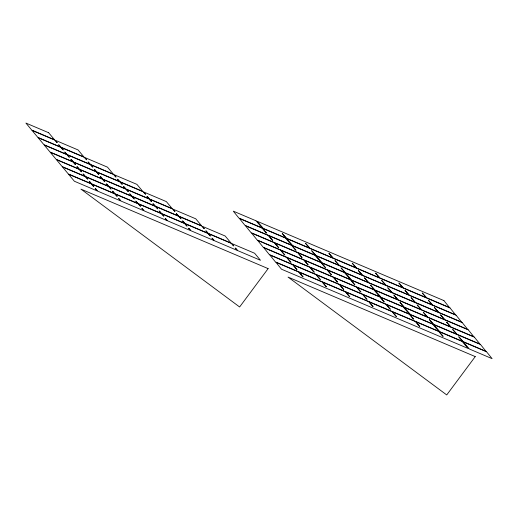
<?xml version="1.0" encoding="UTF-8"?>
<svg xmlns="http://www.w3.org/2000/svg" width="518" height="518" viewBox="0 0 518 518"><rect width="100%" height="100%" fill="white"/><g stroke="black" fill="none" stroke-linecap="round" stroke-linejoin="round"><path stroke-width="0.78" d="M268.136 268.622L239.62 306.973L80.944 189.122L268.136 268.622M475.252 356.591L446.73 394.936L288.053 277.085L475.252 356.591M48.653 132.731L25.9 123.064L31.753 130.089L54.507 139.756L48.653 132.731M256.06 220.817L233.307 211.156L238.869 218.059L262.205 227.965L256.06 220.817M443.913 300.602L257.226 221.309L263.371 228.464L286.124 238.125L282.219 233.443L286.707 238.371L309.46 248.038L305.555 243.35L310.042 248.284L332.796 257.951L328.891 253.263L333.378 258.197L356.131 267.858L352.227 263.176L356.714 268.11L379.467 277.771L375.563 273.083L380.05 278.017L402.803 287.684L398.899 282.996L403.386 287.93L426.139 297.591L422.235 292.91L426.722 297.844L449.475 307.504L443.913 300.602M54.74 140.035L31.986 130.374L37.846 137.399L60.6 147.06L58.644 144.723L61.182 147.313L83.935 156.973L78.076 149.948L55.322 140.281L57.278 142.625L56.695 142.379L54.74 140.035M262.147 228.121L239.394 218.46L244.956 225.362L291.628 245.182L285.483 238.034L262.73 228.373L266.634 233.055L266.051 232.809L262.147 228.121M450 307.912L286.648 238.533L292.793 245.681L315.546 255.342L311.648 250.66L316.129 255.594L338.882 265.255L334.984 260.573L339.465 265.501L362.218 275.168L358.32 270.48L362.807 275.414L385.554 285.075L381.656 280.393L386.143 285.327L408.89 294.988L404.992 290.307L409.479 295.234L432.226 304.901L428.328 300.213L432.815 305.147L455.562 314.814L450 307.912M60.833 147.345L38.079 137.678L43.933 144.703L66.686 154.37L64.737 152.027L67.269 154.617L90.022 164.284L88.073 161.94L90.605 164.53L113.358 174.19L107.504 167.165L84.751 157.504L86.7 159.842L84.169 157.252L61.415 147.591L63.364 149.935L62.782 149.683L60.833 147.345M268.233 235.431L245.48 225.77L251.049 232.673L321.056 262.406L314.905 255.251L292.152 245.59L296.056 250.272L295.474 250.026L291.569 245.344L268.816 235.677L272.721 240.365L272.138 240.112L268.233 235.431M456.093 315.216L316.077 255.75L322.222 262.898L344.975 272.565L341.071 267.877L345.558 272.811L368.311 282.472L364.407 277.79L368.894 282.724L391.647 292.385L387.742 287.704L392.23 292.631L414.983 302.298L411.078 297.61L415.565 302.544L438.319 312.205L434.414 307.524L438.901 312.458L461.655 322.118L456.093 315.216M66.919 154.649L44.166 144.988L50.026 152.014L72.773 161.674L70.824 159.337L71.406 159.583L73.362 161.927L96.108 171.587L94.159 169.244L94.742 169.496L96.698 171.834L119.444 181.501L117.495 179.157L120.034 181.747L142.78 191.407L136.927 184.382L114.174 174.721L116.129 177.065L115.546 176.813L113.591 174.475L90.838 164.808L92.793 167.152L90.255 164.562L67.502 154.895L69.457 157.239L68.875 156.993L66.919 154.649M274.326 242.741L251.573 233.074L257.135 239.976L350.479 279.623L344.334 272.474L321.581 262.807L325.485 267.495L324.903 267.243L320.998 262.561L298.245 252.901L302.149 257.582L301.567 257.336L297.662 252.648L274.909 242.987L278.813 247.669L278.231 247.423L274.326 242.741M462.179 322.526L345.5 272.967L351.644 280.115L374.397 289.782L370.493 285.094L374.98 290.028L397.733 299.695L393.829 295.007L398.316 299.941L421.069 309.602L417.165 304.921L421.652 309.855L444.405 319.515L440.501 314.834L444.988 319.761L467.741 329.429L462.179 322.526M73.012 161.959L50.259 152.292L56.112 159.324L78.865 168.985L76.91 166.641L77.499 166.887L79.448 169.231L102.201 178.898L100.246 176.554L100.835 176.8L102.784 179.144L125.537 188.805L123.582 186.467L126.12 189.057L148.873 198.718L146.918 196.374L147.507 196.626L149.456 198.964L172.209 208.631L166.356 201.606L143.603 191.938L145.552 194.282L143.02 191.692L120.267 182.025L122.216 184.369L119.684 181.779L96.931 172.118L98.88 174.456L98.297 174.21L96.348 171.866L73.595 162.205L75.544 164.549L74.961 164.303L73.012 161.959M280.413 250.045L257.66 240.384L263.222 247.287L379.908 296.84L373.756 289.691L351.003 280.024L354.908 284.712L354.325 284.466L350.421 279.778L327.667 270.118L331.572 274.799L330.989 274.553L327.085 269.872L304.331 260.204L308.236 264.892L307.653 264.64L303.749 259.958L280.996 250.291L284.9 254.979L284.317 254.733L280.413 250.045M468.272 329.83L374.922 290.184L381.073 297.338L403.826 306.999L399.922 302.318L404.409 307.245L427.162 316.912L423.258 312.224L427.745 317.158L450.498 326.826L446.594 322.138L451.081 327.072L473.834 336.732L468.272 329.83M79.099 169.263L56.345 159.602L62.199 166.628L84.952 176.288L83.003 173.951L83.586 174.197L85.535 176.541L108.288 186.202L106.339 183.858L106.922 184.11L108.871 186.448L131.624 196.115L129.675 193.771L132.207 196.361L154.96 206.028L153.011 203.684L155.542 206.274L178.296 215.935L176.347 213.597L178.878 216.187L201.631 225.848L195.778 218.823L173.025 209.155L174.98 211.499L172.442 208.909L149.689 199.249L151.644 201.586L151.055 201.34L149.106 198.996L126.353 189.335L128.309 191.679L125.77 189.089L103.017 179.422L104.973 181.766L104.383 181.52L102.434 179.176L79.681 169.516L81.637 171.853L81.048 171.607L79.099 169.263M286.506 257.355L263.753 247.688L269.315 254.591L409.33 314.057L403.185 306.909L380.432 297.248L384.337 301.929L383.754 301.683L379.849 296.995L357.096 287.335L361.001 292.016L360.411 291.77L356.514 287.089L333.76 277.421L337.665 282.109L337.076 281.863L333.178 277.175L310.424 267.515L314.329 272.196L313.74 271.95L309.842 267.262L287.089 257.601L290.993 262.283L290.404 262.037L286.506 257.355M474.358 337.14L404.351 307.407L410.496 314.555L433.249 324.216L429.344 319.535L433.831 324.469L456.585 334.129L452.68 329.448L457.167 334.375L479.921 344.043L474.358 337.14M85.185 176.573L62.438 166.906L68.292 173.938L91.045 183.599L89.09 181.255L89.672 181.507L91.628 183.845L114.381 193.512L112.425 191.168L113.008 191.414L114.964 193.758L137.717 203.419L135.761 201.081L138.3 203.671L161.053 213.332L159.097 210.988L159.68 211.24L161.635 213.578L184.389 223.245L182.433 220.901L183.016 221.147L184.971 223.491L207.724 233.158L205.769 230.814L206.352 231.06L208.307 233.404L231.06 243.065L225.207 236.04L202.454 226.379L204.403 228.716L203.82 228.47L201.871 226.126L179.118 216.466L181.067 218.81L178.535 216.22L155.782 206.552L157.731 208.896L155.193 206.306L132.446 196.646L134.395 198.983L133.812 198.737L131.857 196.393L109.11 186.733L111.059 189.076L108.521 186.486L85.774 176.819L87.723 179.163L85.185 176.573M292.592 264.659L269.839 254.998L275.401 261.901L438.752 331.28L432.608 324.126L409.855 314.465L413.759 319.146L413.176 318.9L409.272 314.219L386.519 304.552L390.423 309.24L389.84 308.987L385.936 304.306L363.183 294.645L367.087 299.326L366.504 299.08L362.6 294.392L339.847 284.732L343.751 289.413L343.169 289.167L339.264 284.486L316.511 274.818L320.415 279.506L319.833 279.254L315.928 274.572L293.175 264.912L297.079 269.593L296.497 269.347L292.592 264.659M480.445 344.444L433.773 324.624L439.924 331.773L462.678 341.44L458.773 336.752L463.26 341.686L486.013 351.346L480.445 344.444M91.278 183.877L68.525 174.216L74.378 181.242L97.131 190.909L95.182 188.565L95.765 188.811L97.714 191.155L120.467 200.816L118.518 198.478L119.101 198.724L121.05 201.068L143.803 210.729L141.854 208.385L144.386 210.975L167.139 220.642L165.19 218.298L167.722 220.888L190.475 230.549L188.526 228.211L189.109 228.457L191.058 230.801L213.811 240.462L211.862 238.118L212.445 238.371L214.394 240.708L237.147 250.375L235.198 248.031L235.781 248.277L237.73 250.621L260.483 260.282L254.629 253.257L231.876 243.596L233.825 245.94L233.242 245.687L231.293 243.35L208.54 233.683L210.489 236.027L209.907 235.781L207.958 233.437L185.204 223.77L187.153 226.113L186.571 225.867L184.622 223.523L161.869 213.863L163.817 216.207L161.286 213.617L138.533 203.95L140.482 206.293L137.95 203.703L115.197 194.036L117.146 196.38L114.614 193.79L91.861 184.13L93.81 186.467L93.227 186.221L91.278 183.877M298.679 271.969L275.932 262.302L281.494 269.205L468.181 348.497L462.037 341.349L439.283 331.682L443.181 336.37L442.599 336.117L438.701 331.436L415.948 321.775L419.845 326.457L419.263 326.21L415.365 321.523L392.612 311.862L396.51 316.543L395.927 316.297L392.029 311.616L369.276 301.949L373.174 306.637L372.591 306.384L368.686 301.703L345.94 292.035L349.838 296.723L349.255 296.477L345.351 291.789L322.604 282.129L326.502 286.81L325.919 286.564L322.015 281.883L299.268 272.215L303.166 276.903L302.583 276.651L298.679 271.969M486.538 351.754L463.202 341.841L469.347 348.99L492.1 358.657L486.538 351.754"/></g></svg>
